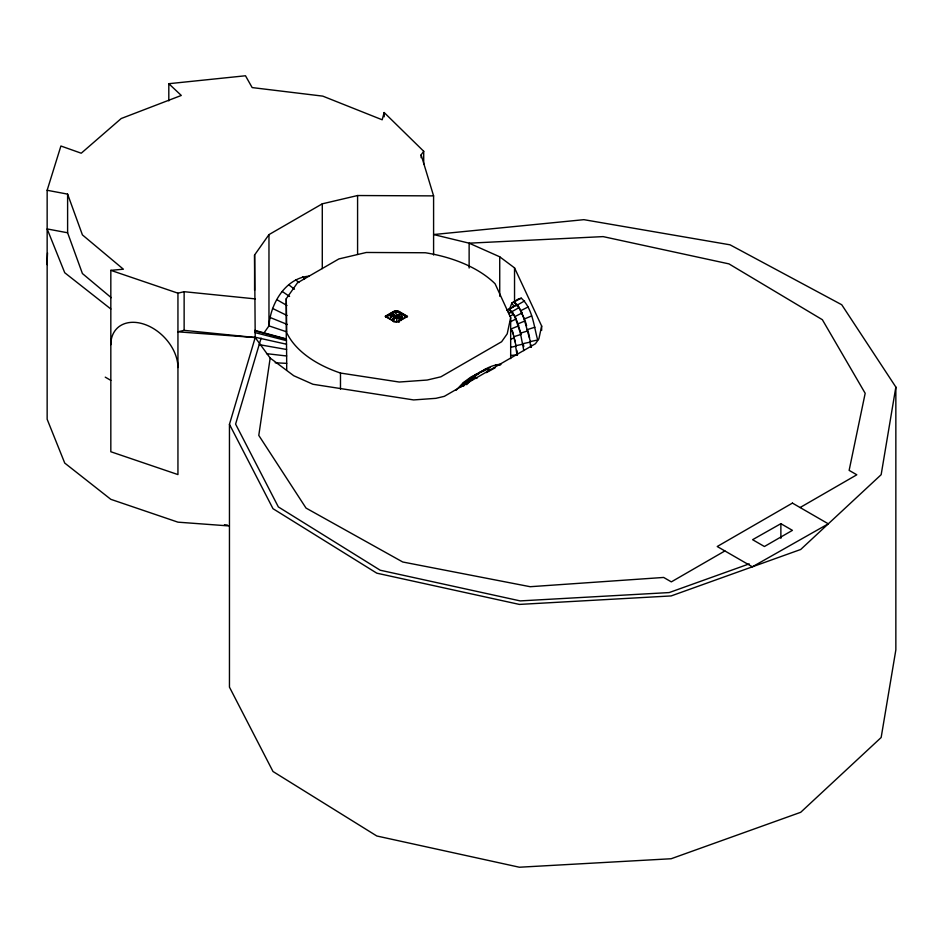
<?xml version="1.0" encoding="UTF-8"?>
<svg xmlns="http://www.w3.org/2000/svg" width="943" height="943" viewBox="0 0 943 943"><rect width="100%" height="100%" fill="white"/><g stroke="black" fill="none" stroke-linecap="round" stroke-linejoin="round"><path stroke-width="1.41" d="M308.95 276.146C285.269 278.15 270.346 304.011 268.967 325.877L263.899 333.079M433.591 255.011L433.591 195.885L357.586 195.531L322.282 203.829L268.967 234.618L254.586 254.999L255.211 337.535L270.169 358.057L258.783 435.395L306.015 508.065L402.732 561.993L530.178 586.711L663.66 577.446L671.333 581.878L724.896 550.948M541.647 330.38L541.647 326.007L514.536 267.883L499.731 256.802L469.131 243.176L433.591 234.548L583.894 219.672L730.035 244.815L841.745 304.754L895.85 387.066L881.151 474.694L800.701 549.486L671.157 595.929L519.381 604.416L376.811 573.179L272.998 508.69L229.455 424.315L255.211 337.535L184.133 330.345L177.944 331.83L255.211 337.535M509.338 309.74L511.872 303.033L518.509 298.919L521.314 298.177C532.654 308.609 533.785 325.877 537.675 340.01L529.872 341.672L530.768 347.283M510.67 317.685L507.204 333.834L501.617 341.743L440.888 376.811L427.167 380.041L399.207 382.033L340.482 373.051A116.684 67.366 0 0 1 286.743 332.796L286.271 298.695L297.446 282.853L338.879 258.936L366.308 252.476L425.376 252.759A116.684 67.366 0 0 1 495.099 283.784L510.67 317.685L510.67 358.599M541.647 326.007L538.889 338.867L535.459 343.735L444.33 396.343L435.902 398.335L413.612 399.926L312.958 384.272L293.744 375.727L270.169 358.057M423.713 164.165L423.713 151.281L384.166 112.535L382.186 119.785L322.777 96.127L252.158 87.581L245.486 75.77L168.809 83.703L168.809 100.889M261.105 338.124L235.597 424.102L278.338 506.921L380.241 570.232L520.194 600.903L669.188 592.569L749.213 563.879M228.96 525.935L177.944 522.163L110.826 499.33L64.737 463.072L47.15 419.258L47.15 190.274L60.906 146.012L81.239 153.214L121.211 118.523L181.292 95.455L168.809 83.703M421.144 157.717L421.144 154.852L423.713 151.281M456.07 390.284L463.39 382.563L471.252 376.823L479.115 373.487M461.127 386.819L466.702 380.925L475.685 374.371L484.667 370.552M463.426 386.253L470.015 379.298L480.117 371.919L490.23 367.629M466.667 384.685C475.59 374.76 487.26 365.306 501.016 364.175M393.832 321.044A3.513 2.027 0 0 0 398.076 321.374L401.294 319.618L396.319 316.742L393.278 318.604A3.513 2.027 0 0 0 393.832 321.044L393.832 321.917M391.345 313.147L396.319 316.011L399.361 314.16A3.513 2.027 0 0 0 398.806 311.709A3.513 2.027 0 0 0 394.563 311.39L391.345 313.147L391.345 314.007L395.07 316.164M401.294 320.479L396.319 317.602L393.278 319.465A3.513 2.027 0 0 0 392.925 320.997M399.113 315.622L399.749 315.151A3.961 2.287 0 0 0 400.15 313.418L400.056 312.428L406.893 316.376L406.893 317.237L400.056 313.288M385.734 316.376L390.708 313.5L392.995 314.821L392.995 315.681L390.708 314.373L385.734 317.237L385.734 316.376L392.488 320.207A3.961 2.287 0 0 1 393.514 317.991L395.919 316.518L395.919 317.378L393.514 318.864A3.961 2.287 0 0 0 392.488 319.889M396.744 321.504L396.744 316.259L399.749 314.29A3.961 2.287 0 0 0 400.15 312.546L400.056 312.428M396.744 316.259L399.007 317.567L401.494 316.129L402.142 317.367L399.007 318.428L396.744 317.119L399.749 315.151L399.749 314.29M486.352 372.626L495.134 367.817M510.08 321.964L516.104 318.946L513.452 314.314L510.976 312.216L508.855 312.781L507.039 309.964L516.139 305.19L519.015 307.618L524.662 319.559M521.314 298.177L511.872 303.033L513.676 305.85M508.701 313.595L510.976 312.216L509.338 309.351L507.039 309.964M387.514 315.858L393.514 312.392A3.961 2.287 0 0 1 399.113 312.392L406.327 316.553M391.345 314.007L394.563 312.251A3.513 2.027 0 0 1 398.806 312.569A3.513 2.027 0 0 1 399.361 315.021L398.783 315.457L398.783 314.597M395.919 317.378L393.644 316.058L390.508 317.119L390.508 316.259L392.995 314.821M390.508 317.119L393.644 315.198L395.919 316.518M402.142 317.367L399.655 318.805L399.655 317.944L402.142 316.506M406.893 316.376L401.918 319.253L399.655 317.944M399.113 321.233L407.529 316.376L399.113 311.52A3.961 2.287 0 0 0 393.514 311.52L385.109 316.376L393.514 321.233A3.961 2.287 0 0 0 399.113 321.233L399.113 322.093M800.1 507.534L856.81 474.789L849.136 470.368L865.179 393.302L822.367 319.712L728.963 263.887L603.096 236.61L469.131 243.176L469.131 268.024M524.579 300.923L517.577 304.919L514.501 302.326L516.139 305.19L509.338 309.351L512.002 311.614L516.104 318.946M509.939 316.306L513.452 314.314L512.002 311.614L519.015 307.618L517.577 304.919L522.092 312.97L514.878 316.6L520.418 333.209L523.813 350.607M780.875 523.683L752.597 539.691L764.419 546.516L792.426 530.355L780.875 523.683L780.875 538.359M528.092 306.994L520.866 310.624L524.167 319.064L530.52 342.05L522.705 343.712M524.167 319.064L531.604 315.964M527.231 329.649L534.87 327.233M510.599 339.126L514.418 337.912L511.318 328.871L518.756 325.771L516.634 320.302M177.944 293.179L177.944 474.577L110.826 451.744L110.826 270.346L177.944 293.179L184.133 291.693L255.211 298.884M510.988 347.236L516.198 346.128L513.593 336.781L521.231 334.352L520.418 333.209L528.056 330.793L529.589 337.83M510.953 355.476L517.566 354.768M110.826 270.346L123.38 269.203L82.418 234.901L67.613 194.128L47.15 190.274M275.203 362.784L286.684 363.361L286.707 369.774M495.782 364.693L500.509 364.965M224.434 524.756L227.369 525.051M484.549 369.467L489.889 370.045M266.539 353.649L286.637 355.994L286.684 363.361M259.29 344.666L286.578 349.476L286.637 355.994M111.203 297.658L82.418 273.553L67.613 232.78L47.15 228.937L64.737 272.739L110.826 308.998M473.327 377.66L476.91 378.402M470.015 379.298L472.408 379.781M466.702 380.925L469.095 381.42M463.39 382.563L465.783 383.047M254.893 337.17L286.507 344.23L286.578 349.476M254.822 332.549L286.448 340.647L286.507 344.23M254.681 330.745L284.963 338.867M254.74 330.356L286.389 338.938L286.448 340.647M286.601 331.818L268.967 325.877L268.967 234.618M269.875 317.39L287.379 324.498M272.539 308.432L287.037 315.492M390.508 316.259L391.156 317.496M276.782 299.615L286.967 305.497M105.251 377.153L110.826 380.371M282.299 291.528L289.584 296.456M288.723 284.751L294.464 289.206M295.63 279.717L298.848 282.546M394.091 311.897L401.659 318.722M302.526 276.782L304.624 278.833M421.144 154.852L433.591 195.885M526.618 325.83L525.18 320.868L517.742 323.968L520.878 333.127M512.344 330.675L513.381 334.293M514.713 339.291L515.302 342.026M530.933 344.678L531.357 347.307M523.766 346.647L523.353 344.089L515.55 345.751L517.047 355.181M516.882 350.454L517.342 353.33M895.85 387.066L895.85 649.88L881.151 737.509L800.701 812.3L671.157 858.743L519.381 867.23L376.811 835.993L272.998 771.504L229.455 687.129L229.455 424.315M514.536 267.883L514.536 302.962M499.731 256.802L499.731 296.255M401.494 316.129L401.494 317.001M399.113 311.52L399.113 312.392M399.007 317.567L399.007 318.428M398.806 311.709L398.806 312.569M398.83 321.044L398.83 321.905M398.347 315.327L398.347 316.2M396.319 316.742L396.319 317.602M394.056 317.591L394.056 318.451M393.844 318.168L393.844 319.029M393.809 311.72L393.809 312.581M393.644 315.198L393.644 316.058M393.514 317.991L393.514 318.864M390.708 313.5L390.708 314.373M384.166 112.535L384.166 116.826M357.586 195.531L357.586 254.41M340.482 373.051L340.482 389.129M322.282 203.829L322.282 268.602M286.271 298.695L286.271 339.61M254.586 254.999L254.586 290.326M184.133 291.693L184.133 330.345M67.613 194.128L67.613 232.78M110.826 344.69A38.946 27.394 45.6 0 1 144.385 324.298A38.946 27.394 45.6 0 1 177.944 367.522M47.15 264.618A38.946 5.611 -84.1 0 1 47.539 252.889M792.426 503.102L717.222 546.516L752.373 566.814L828.308 523.825L792.426 503.102"/></g></svg>
